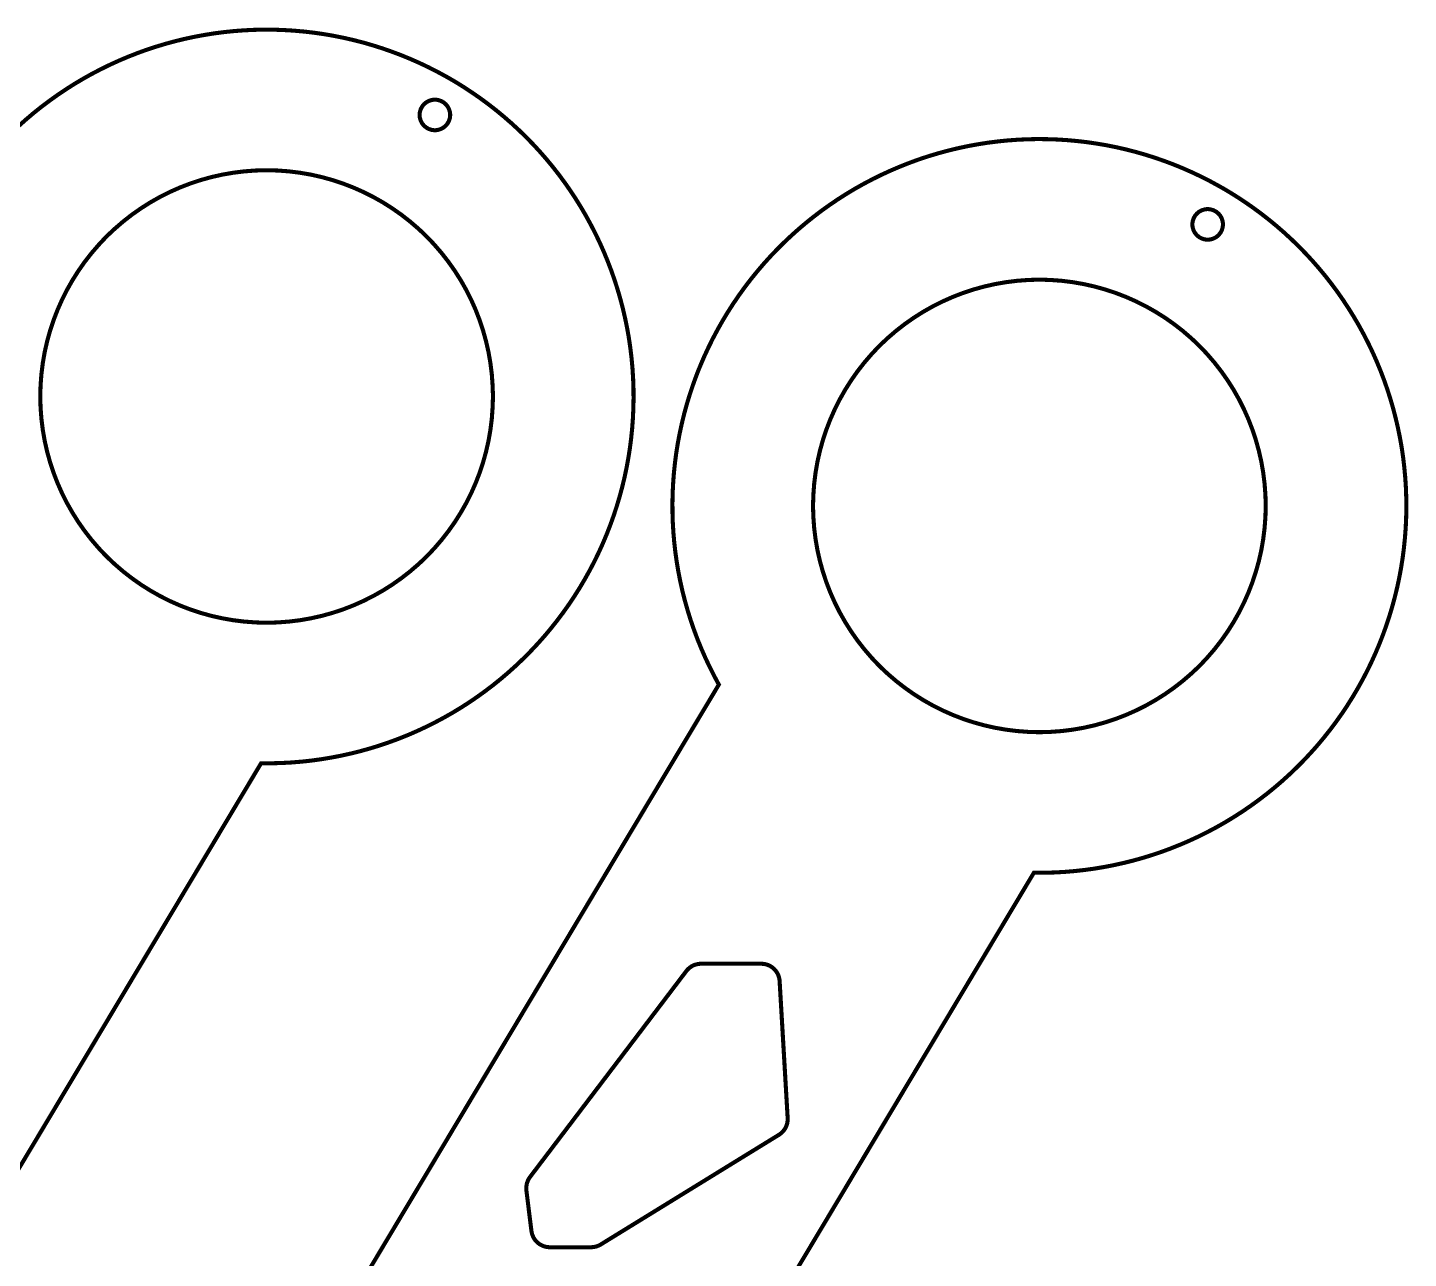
# Model space of a CAD drawing. Extents: x 0 to 578, y 0 to 442.
# Drawn here: x 464.8 to 577.6, y 233.7 to 334.4 of the extents above; entities that cross this region are included whole.
import ezdxf

# ---------------------------------------------------------------- set-up
doc = ezdxf.new("R2010")
doc.units = 0
doc.layers.get('0').update_dxf_attribs({"linetype": 'CONTINUOUS'})

msp = doc.modelspace()

# ---------------------------------------------------------------- linework, layer by layer
at = {"color": 0, "const_width": 0.3333}
for points in [[(463.99, 326.299), (464.596, 326.84), (465.215, 327.365), (465.85, 327.874), (466.497, 328.364), (467.16, 328.838), (467.835, 329.294), (468.522, 329.733), (469.224, 330.153), (469.936, 330.554), (470.662, 330.936), (471.399, 331.3), (472.147, 331.643), (472.906, 331.967), (473.676, 332.271), (474.261, 332.485), (474.457, 332.553), (474.653, 332.621), (475.244, 332.814), (476.036, 333.053), (476.833, 333.269), (477.633, 333.464), (478.436, 333.635), (479.243, 333.783), (480.051, 333.911), (480.861, 334.015), (481.674, 334.097), (482.486, 334.157), (483.299, 334.196), (484.113, 334.211), (484.925, 334.206), (485.736, 334.176), (486.547, 334.126), (487.356, 334.054), (488.162, 333.961), (488.965, 333.846), (489.767, 333.708), (490.564, 333.549), (491.357, 333.368), (492.144, 333.167), (492.928, 332.942), (493.707, 332.697), (494.478, 332.429), (495.244, 332.142), (496.003, 331.832), (496.756, 331.501), (497.499, 331.149), (498.235, 330.775), (498.963, 330.381), (499.503, 330.071), (499.681, 329.964), (499.86, 329.858), (500.387, 329.529), (501.079, 329.075), (501.757, 328.604), (502.421, 328.115), (503.068, 327.61), (503.7, 327.089), (504.317, 326.551), (504.918, 325.997), (505.503, 325.428), (506.071, 324.844), (506.622, 324.246), (507.157, 323.633), (507.675, 323.007), (508.175, 322.367), (508.658, 321.714), (509.122, 321.049), (509.569, 320.369), (509.997, 319.681), (510.407, 318.979), (510.797, 318.265), (511.168, 317.542), (511.521, 316.808), (511.853, 316.064), (512.164, 315.31), (512.457, 314.547), (512.728, 313.775), (512.979, 312.994), (513.208, 312.206), (513.417, 311.41), (513.604, 310.606), (513.768, 309.794), (513.879, 309.182), (513.912, 308.976), (513.944, 308.772), (514.032, 308.156), (514.131, 307.335), (514.204, 306.513), (514.257, 305.69), (514.286, 304.869), (514.293, 304.05), (514.276, 303.232), (514.239, 302.415), (514.179, 301.601), (514.097, 300.792), (513.993, 299.983), (513.868, 299.181), (513.721, 298.381), (513.553, 297.586), (513.363, 296.797), (513.151, 296.013), (512.918, 295.235), (512.665, 294.464), (512.39, 293.699), (512.096, 292.942), (511.781, 292.192), (511.444, 291.451), (511.088, 290.718), (510.711, 289.994), (510.314, 289.281), (509.897, 288.576), (509.46, 287.883), (509.003, 287.2), (508.528, 286.528), (508.032, 285.868), (507.517, 285.221), (507.118, 284.742), (506.982, 284.585), (506.846, 284.428), (506.431, 283.965), (505.864, 283.362), (505.282, 282.776), (504.686, 282.208), (504.076, 281.658), (503.453, 281.126), (502.815, 280.612), (502.165, 280.117), (501.504, 279.64), (500.831, 279.182), (500.146, 278.742), (499.449, 278.322), (498.742, 277.921), (498.025, 277.539), (497.299, 277.178), (496.563, 276.835), (495.817, 276.513), (495.063, 276.211), (494.3, 275.931), (493.531, 275.669), (492.754, 275.429), (491.969, 275.21), (491.179, 275.013), (490.383, 274.836), (489.581, 274.681), (488.774, 274.547), (487.961, 274.436), (487.144, 274.347), (486.324, 274.281), (485.5, 274.236), (484.672, 274.214), (484.05, 274.213), (483.843, 274.215), (427.151, 179.34)], [(455.382, 170.39), (521.268, 280.653), (521.167, 280.833), (520.874, 281.383), (520.501, 282.122), (520.15, 282.869), (519.819, 283.624), (519.511, 284.385), (519.225, 285.153), (518.96, 285.926), (518.717, 286.707), (518.494, 287.492), (518.294, 288.282), (518.115, 289.076), (517.958, 289.874), (517.824, 290.675), (517.71, 291.479), (517.619, 292.286), (517.549, 293.096), (517.501, 293.906), (517.476, 294.718), (517.472, 295.529), (517.49, 296.342), (517.531, 297.154), (517.593, 297.967), (517.678, 298.776), (517.783, 299.585), (517.912, 300.392), (518.064, 301.196), (518.238, 301.997), (518.432, 302.796), (518.65, 303.589), (518.89, 304.379), (519.153, 305.164), (519.364, 305.75), (519.438, 305.943), (519.511, 306.138), (519.743, 306.715), (520.069, 307.475), (520.417, 308.225), (520.782, 308.963), (521.168, 309.688), (521.571, 310.401), (521.994, 311.103), (522.435, 311.79), (522.893, 312.464), (523.369, 313.126), (523.864, 313.774), (524.374, 314.406), (524.901, 315.025), (525.444, 315.629), (526.004, 316.217), (526.579, 316.79), (527.169, 317.347), (527.774, 317.889), (528.394, 318.414), (529.028, 318.922), (529.676, 319.414), (530.338, 319.888), (531.012, 320.344), (531.701, 320.782), (532.401, 321.203), (533.115, 321.604), (533.84, 321.986), (534.576, 322.349), (535.325, 322.693), (536.085, 323.017), (536.854, 323.319), (537.439, 323.535), (537.635, 323.603), (537.831, 323.671), (538.422, 323.864), (539.215, 324.103), (540.011, 324.319), (540.811, 324.513), (541.615, 324.685), (542.421, 324.833), (543.229, 324.96), (544.04, 325.064), (544.851, 325.147), (545.664, 325.207), (546.478, 325.244), (547.29, 325.261), (548.103, 325.254), (548.915, 325.226), (549.725, 325.176), (550.533, 325.104), (551.34, 325.011), (552.144, 324.894), (552.944, 324.758), (553.742, 324.599), (554.535, 324.418), (555.324, 324.215), (556.107, 323.992), (556.885, 323.746), (557.657, 323.479), (558.422, 323.192), (559.182, 322.882), (559.933, 322.55), (560.678, 322.199), (561.414, 321.825), (562.14, 321.429), (562.681, 321.121), (562.86, 321.014), (563.037, 320.907), (563.565, 320.578), (564.258, 320.125), (564.936, 319.654), (565.599, 319.165), (566.246, 318.66), (566.879, 318.139), (567.496, 317.6), (568.096, 317.047), (568.681, 316.478), (569.249, 315.894), (569.801, 315.296), (570.336, 314.683), (570.854, 314.057), (571.354, 313.417), (571.836, 312.764), (572.301, 312.097), (572.747, 311.419), (573.175, 310.729), (573.585, 310.028), (573.975, 309.315), (574.347, 308.592), (574.699, 307.858), (575.031, 307.114), (575.343, 306.36), (575.635, 305.597), (575.906, 304.825), (576.157, 304.044), (576.386, 303.256), (576.594, 302.46), (576.782, 301.656), (576.947, 300.844), (577.057, 300.232), (577.09, 300.026), (577.124, 299.822), (577.211, 299.206), (577.308, 298.383), (577.383, 297.561), (577.435, 296.74), (577.464, 295.919), (577.471, 295.099), (577.456, 294.281), (577.418, 293.465), (577.357, 292.651), (577.275, 291.84), (577.172, 291.033), (577.046, 290.229), (576.899, 289.431), (576.731, 288.636), (576.54, 287.846), (576.329, 287.063), (576.097, 286.285), (575.843, 285.513), (575.569, 284.749), (575.274, 283.992), (574.958, 283.242), (574.622, 282.5), (574.265, 281.768), (573.889, 281.044), (573.492, 280.331), (573.075, 279.626), (572.637, 278.932), (572.182, 278.249), (571.706, 277.578), (571.21, 276.918), (570.694, 276.269), (570.296, 275.792), (570.161, 275.635), (570.025, 275.478), (569.608, 275.014), (569.042, 274.411), (568.46, 273.826), (567.864, 273.258), (567.254, 272.708), (566.631, 272.176), (565.993, 271.662), (565.344, 271.167), (564.682, 270.689), (564.008, 270.231), (563.324, 269.792), (562.628, 269.371), (561.921, 268.969), (561.203, 268.589), (560.476, 268.226), (559.74, 267.885), (558.994, 267.563), (558.24, 267.261), (557.479, 266.979), (556.71, 266.719), (555.932, 266.479), (555.149, 266.26), (554.358, 266.063), (553.561, 265.886), (552.76, 265.731), (551.951, 265.597), (551.139, 265.486), (550.322, 265.397), (549.503, 265.329), (548.678, 265.285), (547.851, 265.264), (547.228, 265.261), (547.021, 265.264), (490.331, 170.39)]]:
    msp.add_lwpolyline(points, dxfattribs=at)
at = {"color": 0}
for points in [[(464.596, 326.84), (465.215, 327.365), (465.85, 327.874), (466.497, 328.364), (467.16, 328.838), (467.835, 329.294), (468.522, 329.733), (469.224, 330.153), (469.936, 330.554), (470.662, 330.936), (471.399, 331.3), (472.147, 331.643), (472.906, 331.967), (473.676, 332.271), (474.261, 332.485), (474.457, 332.553), (474.653, 332.621), (475.244, 332.814), (476.036, 333.053), (476.833, 333.269), (477.633, 333.464), (478.436, 333.635), (479.243, 333.783), (480.051, 333.911), (480.861, 334.015), (481.674, 334.097), (482.486, 334.157), (483.299, 334.196), (484.113, 334.211), (484.925, 334.206), (485.736, 334.176), (486.547, 334.126), (487.356, 334.054), (488.162, 333.961), (488.965, 333.846), (489.767, 333.708), (490.564, 333.549), (491.357, 333.368), (492.144, 333.167), (492.928, 332.942), (493.707, 332.697), (494.478, 332.429), (495.244, 332.142), (496.003, 331.832), (496.756, 331.501), (497.499, 331.149), (498.235, 330.775), (498.963, 330.381), (499.503, 330.071), (499.681, 329.964), (499.86, 329.858), (500.387, 329.529), (501.079, 329.075), (501.757, 328.604), (502.421, 328.115), (503.068, 327.61), (503.7, 327.089), (504.317, 326.551), (504.918, 325.997), (505.503, 325.428), (506.071, 324.844), (506.622, 324.246), (507.157, 323.633), (507.675, 323.007), (508.175, 322.367), (508.658, 321.714), (509.122, 321.049), (509.569, 320.369), (509.997, 319.681), (510.407, 318.979), (510.797, 318.265), (511.168, 317.542), (511.521, 316.808), (511.853, 316.064), (512.164, 315.31), (512.457, 314.547), (512.728, 313.775), (512.979, 312.994), (513.208, 312.206), (513.417, 311.41), (513.604, 310.606), (513.768, 309.794), (513.879, 309.182), (513.912, 308.976), (513.944, 308.772), (514.032, 308.156), (514.131, 307.335), (514.204, 306.513), (514.257, 305.69), (514.286, 304.869), (514.293, 304.05), (514.276, 303.232), (514.239, 302.415), (514.179, 301.601), (514.097, 300.792), (513.993, 299.983), (513.868, 299.181), (513.721, 298.381), (513.553, 297.586), (513.363, 296.797), (513.151, 296.013), (512.918, 295.235), (512.665, 294.464), (512.39, 293.699), (512.096, 292.942), (511.781, 292.192), (511.444, 291.451), (511.088, 290.718), (510.711, 289.994), (510.314, 289.281), (509.897, 288.576), (509.46, 287.883), (509.003, 287.2), (508.528, 286.528), (508.032, 285.868), (507.517, 285.221), (507.118, 284.742), (506.982, 284.585), (506.846, 284.428), (506.431, 283.965), (505.864, 283.362), (505.282, 282.776), (504.686, 282.208), (504.076, 281.658), (503.453, 281.126), (502.815, 280.612), (502.165, 280.117), (501.504, 279.64), (500.831, 279.182), (500.146, 278.742), (499.449, 278.322), (498.742, 277.921), (498.025, 277.539), (497.299, 277.178), (496.563, 276.835), (495.817, 276.513), (495.063, 276.211), (494.3, 275.931), (493.531, 275.669), (492.754, 275.429), (491.969, 275.21), (491.179, 275.013), (490.383, 274.836), (489.581, 274.681), (488.774, 274.547), (487.961, 274.436), (487.144, 274.347), (486.324, 274.281), (485.5, 274.236), (484.672, 274.214), (484.05, 274.213), (483.843, 274.215), (427.151, 179.34)], [(455.382, 170.39), (521.268, 280.653), (521.167, 280.833), (520.874, 281.383), (520.501, 282.122), (520.15, 282.869), (519.819, 283.624), (519.511, 284.385), (519.225, 285.153), (518.96, 285.926), (518.717, 286.707), (518.494, 287.492), (518.294, 288.282), (518.115, 289.076), (517.958, 289.874), (517.824, 290.675), (517.71, 291.479), (517.619, 292.286), (517.549, 293.096), (517.501, 293.906), (517.476, 294.718), (517.472, 295.529), (517.49, 296.342), (517.531, 297.154), (517.593, 297.967), (517.678, 298.776), (517.783, 299.585), (517.912, 300.392), (518.064, 301.196), (518.238, 301.997), (518.432, 302.796), (518.65, 303.589), (518.89, 304.379), (519.153, 305.164), (519.364, 305.75), (519.438, 305.943), (519.511, 306.138), (519.743, 306.715), (520.069, 307.475), (520.417, 308.225), (520.782, 308.963), (521.168, 309.688), (521.571, 310.401), (521.994, 311.103), (522.435, 311.79), (522.893, 312.464), (523.369, 313.126), (523.864, 313.774), (524.374, 314.406), (524.901, 315.025), (525.444, 315.629), (526.004, 316.217), (526.579, 316.79), (527.169, 317.347), (527.774, 317.889), (528.394, 318.414), (529.028, 318.922), (529.676, 319.414), (530.338, 319.888), (531.012, 320.344), (531.701, 320.782), (532.401, 321.203), (533.115, 321.604), (533.84, 321.986), (534.576, 322.349), (535.325, 322.693), (536.085, 323.017), (536.854, 323.319), (537.439, 323.535), (537.635, 323.603), (537.831, 323.671), (538.422, 323.864), (539.215, 324.103), (540.011, 324.319), (540.811, 324.513), (541.615, 324.685), (542.421, 324.833), (543.229, 324.96), (544.04, 325.064), (544.851, 325.147), (545.664, 325.207), (546.478, 325.244), (547.29, 325.261), (548.103, 325.254), (548.915, 325.226), (549.725, 325.176), (550.533, 325.104), (551.34, 325.011), (552.144, 324.894), (552.944, 324.758), (553.742, 324.599), (554.535, 324.418), (555.324, 324.215), (556.107, 323.992), (556.885, 323.746), (557.657, 323.479), (558.422, 323.192), (559.182, 322.882), (559.933, 322.55), (560.678, 322.199), (561.414, 321.825), (562.14, 321.429), (562.681, 321.121), (562.86, 321.014), (563.037, 320.907), (563.565, 320.578), (564.258, 320.125), (564.936, 319.654), (565.599, 319.165), (566.246, 318.66), (566.879, 318.139), (567.496, 317.6), (568.096, 317.047), (568.681, 316.478), (569.249, 315.894), (569.801, 315.296), (570.336, 314.683), (570.854, 314.057), (571.354, 313.417), (571.836, 312.764), (572.301, 312.097), (572.747, 311.419), (573.175, 310.729), (573.585, 310.028), (573.975, 309.315), (574.347, 308.592), (574.699, 307.858), (575.031, 307.114), (575.343, 306.36), (575.635, 305.597), (575.906, 304.825), (576.157, 304.044), (576.386, 303.256), (576.594, 302.46), (576.782, 301.656), (576.947, 300.844), (577.057, 300.232), (577.09, 300.026), (577.124, 299.822), (577.211, 299.206), (577.308, 298.383), (577.383, 297.561), (577.435, 296.74), (577.464, 295.919), (577.471, 295.099), (577.456, 294.281), (577.418, 293.465), (577.357, 292.651), (577.275, 291.84), (577.172, 291.033), (577.046, 290.229), (576.899, 289.431), (576.731, 288.636), (576.54, 287.846), (576.329, 287.063), (576.097, 286.285), (575.843, 285.513), (575.569, 284.749), (575.274, 283.992), (574.958, 283.242), (574.622, 282.5), (574.265, 281.768), (573.889, 281.044), (573.492, 280.331), (573.075, 279.626), (572.637, 278.932), (572.182, 278.249), (571.706, 277.578), (571.21, 276.918), (570.694, 276.269), (570.296, 275.792), (570.161, 275.635), (570.025, 275.478), (569.608, 275.014), (569.042, 274.411), (568.46, 273.826), (567.864, 273.258), (567.254, 272.708), (566.631, 272.176), (565.993, 271.662), (565.344, 271.167), (564.682, 270.689), (564.008, 270.231), (563.324, 269.792), (562.628, 269.371), (561.921, 268.969), (561.203, 268.589), (560.476, 268.226), (559.74, 267.885), (558.994, 267.563), (558.24, 267.261), (557.479, 266.979), (556.71, 266.719), (555.932, 266.479), (555.149, 266.26), (554.358, 266.063), (553.561, 265.886), (552.76, 265.731), (551.951, 265.597), (551.139, 265.486), (550.322, 265.397), (549.503, 265.329), (548.678, 265.285), (547.851, 265.264), (547.228, 265.261), (547.021, 265.264), (490.331, 170.39)]]:
    msp.add_lwpolyline(points, dxfattribs=at)
at = {"color": 0, "const_width": 0.3333}
for points in [[(499.3, 327.235), (499.3, 327.172), (499.275, 326.983), (499.201, 326.749), (499.086, 326.536), (498.933, 326.351), (498.749, 326.199), (498.536, 326.083), (498.301, 326.01), (498.113, 325.985), (498.05, 325.985), (497.988, 325.985), (497.797, 326.01), (497.564, 326.083), (497.351, 326.199), (497.165, 326.351), (497.014, 326.536), (496.899, 326.749), (496.825, 326.983), (496.8, 327.172), (496.8, 327.235), (496.8, 327.297), (496.825, 327.486), (496.899, 327.721), (497.014, 327.933), (497.165, 328.118), (497.351, 328.271), (497.564, 328.386), (497.797, 328.46), (497.988, 328.485), (498.05, 328.485), (498.113, 328.485), (498.301, 328.46), (498.536, 328.386), (498.749, 328.271), (498.933, 328.118), (499.086, 327.933), (499.201, 327.721), (499.275, 327.486), (499.3, 327.297), (499.3, 327.235)], [(502.793, 304.211), (502.793, 303.982), (502.769, 303.294), (502.703, 302.383), (502.59, 301.479), (502.435, 300.586), (502.235, 299.703), (501.993, 298.831), (501.71, 297.974), (501.385, 297.132), (501.019, 296.307), (500.614, 295.5), (500.168, 294.714), (499.685, 293.947), (499.162, 293.206), (498.603, 292.487), (498.007, 291.794), (497.536, 291.292), (497.374, 291.131), (497.213, 290.968), (496.71, 290.497), (496.017, 289.901), (495.299, 289.342), (494.557, 288.819), (493.792, 288.336), (493.004, 287.892), (492.197, 287.485), (491.372, 287.119), (490.531, 286.794), (489.674, 286.511), (488.803, 286.269), (487.919, 286.071), (487.025, 285.914), (486.121, 285.803), (485.21, 285.735), (484.522, 285.711), (484.293, 285.711), (484.064, 285.711), (483.375, 285.735), (482.464, 285.803), (481.561, 285.914), (480.667, 286.071), (479.783, 286.269), (478.912, 286.511), (478.056, 286.794), (477.213, 287.119), (476.387, 287.485), (475.582, 287.892), (474.794, 288.336), (474.029, 288.819), (473.286, 289.342), (472.568, 289.901), (471.876, 290.497), (471.374, 290.968), (471.211, 291.131), (471.049, 291.292), (470.579, 291.794), (469.982, 292.487), (469.422, 293.206), (468.901, 293.947), (468.417, 294.714), (467.972, 295.5), (467.567, 296.307), (467.201, 297.132), (466.876, 297.974), (466.593, 298.831), (466.35, 299.703), (466.151, 300.586), (465.996, 301.479), (465.883, 302.383), (465.815, 303.294), (465.793, 303.982), (465.793, 304.211), (465.793, 304.44), (465.815, 305.129), (465.883, 306.04), (465.996, 306.943), (466.151, 307.838), (466.35, 308.721), (466.593, 309.592), (466.876, 310.449), (467.201, 311.292), (467.567, 312.117), (467.972, 312.924), (468.417, 313.71), (468.901, 314.475), (469.422, 315.218), (469.982, 315.936), (470.579, 316.628), (471.049, 317.131), (471.211, 317.293), (471.374, 317.456), (471.876, 317.925), (472.568, 318.522), (473.286, 319.082), (474.029, 319.603), (474.794, 320.088), (475.582, 320.532), (476.387, 320.938), (477.213, 321.303), (478.056, 321.628), (478.912, 321.912), (479.783, 322.154), (480.667, 322.353), (481.561, 322.508), (482.464, 322.621), (483.375, 322.689), (484.064, 322.711), (484.293, 322.711), (484.522, 322.711), (485.21, 322.689), (486.121, 322.621), (487.025, 322.508), (487.919, 322.353), (488.803, 322.154), (489.674, 321.912), (490.531, 321.628), (491.372, 321.303), (492.197, 320.938), (493.004, 320.532), (493.792, 320.088), (494.557, 319.603), (495.299, 319.082), (496.017, 318.522), (496.71, 317.925), (497.213, 317.456), (497.374, 317.293), (497.536, 317.131), (498.007, 316.628), (498.603, 315.936), (499.162, 315.218), (499.685, 314.475), (500.168, 313.71), (500.614, 312.924), (501.019, 312.117), (501.385, 311.292), (501.71, 310.449), (501.993, 309.592), (502.235, 308.721), (502.435, 307.838), (502.59, 306.943), (502.703, 306.04), (502.769, 305.129), (502.793, 304.44), (502.793, 304.211)], [(562.478, 318.285), (562.478, 318.221), (562.453, 318.032), (562.381, 317.797), (562.265, 317.585), (562.113, 317.4), (561.926, 317.247), (561.715, 317.132), (561.481, 317.06), (561.292, 317.035), (561.228, 317.035), (561.165, 317.035), (560.976, 317.06), (560.742, 317.132), (560.529, 317.247), (560.344, 317.4), (560.192, 317.585), (560.076, 317.797), (560.004, 318.032), (559.978, 318.221), (559.978, 318.285), (559.978, 318.347), (560.004, 318.536), (560.076, 318.771), (560.192, 318.983), (560.344, 319.168), (560.529, 319.321), (560.742, 319.436), (560.976, 319.508), (561.165, 319.535), (561.228, 319.535), (561.292, 319.535), (561.481, 319.508), (561.715, 319.436), (561.926, 319.321), (562.113, 319.168), (562.265, 318.983), (562.381, 318.771), (562.453, 318.536), (562.478, 318.347), (562.478, 318.285)], [(565.971, 295.261), (565.971, 295.032), (565.949, 294.344), (565.881, 293.432), (565.768, 292.529), (565.613, 291.635), (565.412, 290.751), (565.171, 289.881), (564.887, 289.024), (564.563, 288.182), (564.197, 287.357), (563.792, 286.55), (563.347, 285.763), (562.863, 284.997), (562.34, 284.254), (561.782, 283.536), (561.185, 282.844), (560.715, 282.342), (560.553, 282.179), (560.39, 282.018), (559.887, 281.547), (559.196, 280.95), (558.478, 280.392), (557.735, 279.869), (556.969, 279.386), (556.182, 278.94), (555.376, 278.535), (554.55, 278.169), (553.708, 277.844), (552.851, 277.561), (551.981, 277.319), (551.097, 277.119), (550.203, 276.964), (549.3, 276.851), (548.389, 276.783), (547.7, 276.761), (547.471, 276.761), (547.242, 276.761), (546.554, 276.783), (545.643, 276.851), (544.739, 276.964), (543.844, 277.119), (542.961, 277.319), (542.09, 277.561), (541.233, 277.844), (540.392, 278.169), (539.567, 278.535), (538.76, 278.94), (537.972, 279.386), (537.207, 279.869), (536.465, 280.392), (535.746, 280.95), (535.054, 281.547), (534.551, 282.018), (534.389, 282.179), (534.228, 282.342), (533.757, 282.844), (533.161, 283.536), (532.601, 284.254), (532.079, 284.997), (531.596, 285.763), (531.15, 286.55), (530.744, 287.357), (530.379, 288.182), (530.054, 289.024), (529.771, 289.881), (529.529, 290.751), (529.329, 291.635), (529.174, 292.529), (529.061, 293.432), (528.994, 294.344), (528.971, 295.032), (528.971, 295.261), (528.971, 295.49), (528.994, 296.178), (529.061, 297.089), (529.174, 297.993), (529.329, 298.888), (529.529, 299.771), (529.771, 300.642), (530.054, 301.499), (530.379, 302.34), (530.744, 303.165), (531.15, 303.972), (531.596, 304.76), (532.079, 305.525), (532.601, 306.268), (533.161, 306.986), (533.757, 307.678), (534.228, 308.181), (534.389, 308.343), (534.551, 308.504), (535.054, 308.975), (535.746, 309.572), (536.465, 310.131), (537.207, 310.653), (537.972, 311.136), (538.76, 311.582), (539.567, 311.987), (540.392, 312.353), (541.233, 312.678), (542.09, 312.961), (542.961, 313.203), (543.844, 313.403), (544.739, 313.558), (545.643, 313.671), (546.554, 313.739), (547.242, 313.761), (547.471, 313.761), (547.7, 313.761), (548.389, 313.739), (549.3, 313.671), (550.203, 313.558), (551.097, 313.403), (551.981, 313.203), (552.851, 312.961), (553.708, 312.678), (554.55, 312.353), (555.376, 311.987), (556.182, 311.582), (556.969, 311.136), (557.735, 310.653), (558.478, 310.131), (559.196, 309.572), (559.887, 308.975), (560.39, 308.504), (560.553, 308.343), (560.715, 308.181), (561.185, 307.678), (561.782, 306.986), (562.34, 306.268), (562.863, 305.525), (563.347, 304.76), (563.792, 303.972), (564.197, 303.165), (564.563, 302.34), (564.887, 301.499), (565.171, 300.642), (565.412, 299.771), (565.613, 298.888), (565.768, 297.993), (565.881, 297.089), (565.949, 296.178), (565.971, 295.49), (565.971, 295.261)], [(510.822, 234.64), (510.875, 234.64), (511.029, 234.654), (511.232, 234.697), (511.425, 234.767), (511.565, 234.836), (511.61, 234.862), (526.181, 243.835), (526.224, 243.861), (526.347, 243.954), (526.494, 244.093), (526.621, 244.249), (526.725, 244.419), (526.804, 244.603), (526.86, 244.794), (526.889, 244.994), (526.894, 245.149), (526.892, 245.2), (526.233, 256.408), (526.232, 256.444), (526.218, 256.554), (526.189, 256.696), (526.146, 256.832), (526.092, 256.963), (526.026, 257.086), (525.949, 257.203), (525.863, 257.311), (525.765, 257.411), (525.66, 257.501), (525.547, 257.582), (525.426, 257.653), (525.299, 257.711), (525.165, 257.757), (525.026, 257.792), (524.883, 257.813), (524.774, 257.819), (524.736, 257.819), (519.806, 257.819), (519.761, 257.819), (519.631, 257.81), (519.46, 257.779), (519.296, 257.731), (519.137, 257.664), (518.989, 257.579), (518.85, 257.476), (518.724, 257.36), (518.636, 257.261), (518.61, 257.226), (505.825, 240.376), (505.781, 240.319), (505.672, 240.129), (505.571, 239.86), (505.524, 239.575), (505.522, 239.357), (505.531, 239.285), (505.946, 235.954), (505.956, 235.886), (506.006, 235.682), (506.113, 235.432), (506.258, 235.208), (506.442, 235.015), (506.656, 234.858), (506.896, 234.74), (507.157, 234.665), (507.365, 234.64), (507.435, 234.64), (510.822, 234.64)]]:
    msp.add_lwpolyline(points, close=True, dxfattribs=at)
at = {"color": 0}
for points in [[(499.3, 327.235), (499.3, 327.172), (499.275, 326.983), (499.201, 326.749), (499.086, 326.536), (498.933, 326.351), (498.749, 326.199), (498.536, 326.083), (498.301, 326.01), (498.113, 325.985), (498.05, 325.985), (497.988, 325.985), (497.797, 326.01), (497.564, 326.083), (497.351, 326.199), (497.165, 326.351), (497.014, 326.536), (496.899, 326.749), (496.825, 326.983), (496.8, 327.172), (496.8, 327.235), (496.8, 327.297), (496.825, 327.486), (496.899, 327.721), (497.014, 327.933), (497.165, 328.118), (497.351, 328.271), (497.564, 328.386), (497.797, 328.46), (497.988, 328.485), (498.05, 328.485), (498.113, 328.485), (498.301, 328.46), (498.536, 328.386), (498.749, 328.271), (498.933, 328.118), (499.086, 327.933), (499.201, 327.721), (499.275, 327.486), (499.3, 327.297), (499.3, 327.235)], [(502.793, 304.211), (502.793, 303.982), (502.769, 303.294), (502.703, 302.383), (502.59, 301.479), (502.435, 300.586), (502.235, 299.703), (501.993, 298.831), (501.71, 297.974), (501.385, 297.132), (501.019, 296.307), (500.614, 295.5), (500.168, 294.714), (499.685, 293.947), (499.162, 293.206), (498.603, 292.487), (498.007, 291.794), (497.536, 291.292), (497.374, 291.131), (497.213, 290.968), (496.71, 290.497), (496.017, 289.901), (495.299, 289.342), (494.557, 288.819), (493.792, 288.336), (493.004, 287.892), (492.197, 287.485), (491.372, 287.119), (490.531, 286.794), (489.674, 286.511), (488.803, 286.269), (487.919, 286.071), (487.025, 285.914), (486.121, 285.803), (485.21, 285.735), (484.522, 285.711), (484.293, 285.711), (484.064, 285.711), (483.375, 285.735), (482.464, 285.803), (481.561, 285.914), (480.667, 286.071), (479.783, 286.269), (478.912, 286.511), (478.056, 286.794), (477.213, 287.119), (476.387, 287.485), (475.582, 287.892), (474.794, 288.336), (474.029, 288.819), (473.286, 289.342), (472.568, 289.901), (471.876, 290.497), (471.374, 290.968), (471.211, 291.131), (471.049, 291.292), (470.579, 291.794), (469.982, 292.487), (469.422, 293.206), (468.901, 293.947), (468.417, 294.714), (467.972, 295.5), (467.567, 296.307), (467.201, 297.132), (466.876, 297.974), (466.593, 298.831), (466.35, 299.703), (466.151, 300.586), (465.996, 301.479), (465.883, 302.383), (465.815, 303.294), (465.793, 303.982), (465.793, 304.211), (465.793, 304.44), (465.815, 305.129), (465.883, 306.04), (465.996, 306.943), (466.151, 307.838), (466.35, 308.721), (466.593, 309.592), (466.876, 310.449), (467.201, 311.292), (467.567, 312.117), (467.972, 312.924), (468.417, 313.71), (468.901, 314.475), (469.422, 315.218), (469.982, 315.936), (470.579, 316.628), (471.049, 317.131), (471.211, 317.293), (471.374, 317.456), (471.876, 317.925), (472.568, 318.522), (473.286, 319.082), (474.029, 319.603), (474.794, 320.088), (475.582, 320.532), (476.387, 320.938), (477.213, 321.303), (478.056, 321.628), (478.912, 321.912), (479.783, 322.154), (480.667, 322.353), (481.561, 322.508), (482.464, 322.621), (483.375, 322.689), (484.064, 322.711), (484.293, 322.711), (484.522, 322.711), (485.21, 322.689), (486.121, 322.621), (487.025, 322.508), (487.919, 322.353), (488.803, 322.154), (489.674, 321.912), (490.531, 321.628), (491.372, 321.303), (492.197, 320.938), (493.004, 320.532), (493.792, 320.088), (494.557, 319.603), (495.299, 319.082), (496.017, 318.522), (496.71, 317.925), (497.213, 317.456), (497.374, 317.293), (497.536, 317.131), (498.007, 316.628), (498.603, 315.936), (499.162, 315.218), (499.685, 314.475), (500.168, 313.71), (500.614, 312.924), (501.019, 312.117), (501.385, 311.292), (501.71, 310.449), (501.993, 309.592), (502.235, 308.721), (502.435, 307.838), (502.59, 306.943), (502.703, 306.04), (502.769, 305.129), (502.793, 304.44), (502.793, 304.211)], [(562.478, 318.285), (562.478, 318.221), (562.453, 318.032), (562.381, 317.797), (562.265, 317.585), (562.113, 317.4), (561.926, 317.247), (561.715, 317.132), (561.481, 317.06), (561.292, 317.035), (561.228, 317.035), (561.165, 317.035), (560.976, 317.06), (560.742, 317.132), (560.529, 317.247), (560.344, 317.4), (560.192, 317.585), (560.076, 317.797), (560.004, 318.032), (559.978, 318.221), (559.978, 318.285), (559.978, 318.347), (560.004, 318.536), (560.076, 318.771), (560.192, 318.983), (560.344, 319.168), (560.529, 319.321), (560.742, 319.436), (560.976, 319.508), (561.165, 319.535), (561.228, 319.535), (561.292, 319.535), (561.481, 319.508), (561.715, 319.436), (561.926, 319.321), (562.113, 319.168), (562.265, 318.983), (562.381, 318.771), (562.453, 318.536), (562.478, 318.347), (562.478, 318.285)], [(565.971, 295.261), (565.971, 295.032), (565.949, 294.344), (565.881, 293.432), (565.768, 292.529), (565.613, 291.635), (565.412, 290.751), (565.171, 289.881), (564.887, 289.024), (564.563, 288.182), (564.197, 287.357), (563.792, 286.55), (563.347, 285.763), (562.863, 284.997), (562.34, 284.254), (561.782, 283.536), (561.185, 282.844), (560.715, 282.342), (560.553, 282.179), (560.39, 282.018), (559.887, 281.547), (559.196, 280.95), (558.478, 280.392), (557.735, 279.869), (556.969, 279.386), (556.182, 278.94), (555.376, 278.535), (554.55, 278.169), (553.708, 277.844), (552.851, 277.561), (551.981, 277.319), (551.097, 277.119), (550.203, 276.964), (549.3, 276.851), (548.389, 276.783), (547.7, 276.761), (547.471, 276.761), (547.242, 276.761), (546.554, 276.783), (545.643, 276.851), (544.739, 276.964), (543.844, 277.119), (542.961, 277.319), (542.09, 277.561), (541.233, 277.844), (540.392, 278.169), (539.567, 278.535), (538.76, 278.94), (537.972, 279.386), (537.207, 279.869), (536.465, 280.392), (535.746, 280.95), (535.054, 281.547), (534.551, 282.018), (534.389, 282.179), (534.228, 282.342), (533.757, 282.844), (533.161, 283.536), (532.601, 284.254), (532.079, 284.997), (531.596, 285.763), (531.15, 286.55), (530.744, 287.357), (530.379, 288.182), (530.054, 289.024), (529.771, 289.881), (529.529, 290.751), (529.329, 291.635), (529.174, 292.529), (529.061, 293.432), (528.994, 294.344), (528.971, 295.032), (528.971, 295.261), (528.971, 295.49), (528.994, 296.178), (529.061, 297.089), (529.174, 297.993), (529.329, 298.888), (529.529, 299.771), (529.771, 300.642), (530.054, 301.499), (530.379, 302.34), (530.744, 303.165), (531.15, 303.972), (531.596, 304.76), (532.079, 305.525), (532.601, 306.268), (533.161, 306.986), (533.757, 307.678), (534.228, 308.181), (534.389, 308.343), (534.551, 308.504), (535.054, 308.975), (535.746, 309.572), (536.465, 310.131), (537.207, 310.653), (537.972, 311.136), (538.76, 311.582), (539.567, 311.987), (540.392, 312.353), (541.233, 312.678), (542.09, 312.961), (542.961, 313.203), (543.844, 313.403), (544.739, 313.558), (545.643, 313.671), (546.554, 313.739), (547.242, 313.761), (547.471, 313.761), (547.7, 313.761), (548.389, 313.739), (549.3, 313.671), (550.203, 313.558), (551.097, 313.403), (551.981, 313.203), (552.851, 312.961), (553.708, 312.678), (554.55, 312.353), (555.376, 311.987), (556.182, 311.582), (556.969, 311.136), (557.735, 310.653), (558.478, 310.131), (559.196, 309.572), (559.887, 308.975), (560.39, 308.504), (560.553, 308.343), (560.715, 308.181), (561.185, 307.678), (561.782, 306.986), (562.34, 306.268), (562.863, 305.525), (563.347, 304.76), (563.792, 303.972), (564.197, 303.165), (564.563, 302.34), (564.887, 301.499), (565.171, 300.642), (565.412, 299.771), (565.613, 298.888), (565.768, 297.993), (565.881, 297.089), (565.949, 296.178), (565.971, 295.49), (565.971, 295.261)], [(510.822, 234.64), (510.875, 234.64), (511.029, 234.654), (511.232, 234.697), (511.425, 234.767), (511.565, 234.836), (511.61, 234.862), (526.181, 243.835), (526.224, 243.861), (526.347, 243.954), (526.494, 244.093), (526.621, 244.249), (526.725, 244.419), (526.804, 244.603), (526.86, 244.794), (526.889, 244.994), (526.894, 245.149), (526.892, 245.2), (526.233, 256.408), (526.232, 256.444), (526.218, 256.554), (526.189, 256.696), (526.146, 256.832), (526.092, 256.963), (526.026, 257.086), (525.949, 257.203), (525.863, 257.311), (525.765, 257.411), (525.66, 257.501), (525.547, 257.582), (525.426, 257.653), (525.299, 257.711), (525.165, 257.757), (525.026, 257.792), (524.883, 257.813), (524.774, 257.819), (524.736, 257.819), (519.806, 257.819), (519.761, 257.819), (519.631, 257.81), (519.46, 257.779), (519.296, 257.731), (519.137, 257.664), (518.989, 257.579), (518.85, 257.476), (518.724, 257.36), (518.636, 257.261), (518.61, 257.226), (505.825, 240.376), (505.781, 240.319), (505.672, 240.129), (505.571, 239.86), (505.524, 239.575), (505.522, 239.357), (505.531, 239.285), (505.946, 235.954), (505.956, 235.886), (506.006, 235.682), (506.113, 235.432), (506.258, 235.208), (506.442, 235.015), (506.656, 234.858), (506.896, 234.74), (507.157, 234.665), (507.365, 234.64), (507.435, 234.64), (510.822, 234.64)]]:
    msp.add_lwpolyline(points, close=True, dxfattribs=at)

doc.saveas('drawing.dxf')
